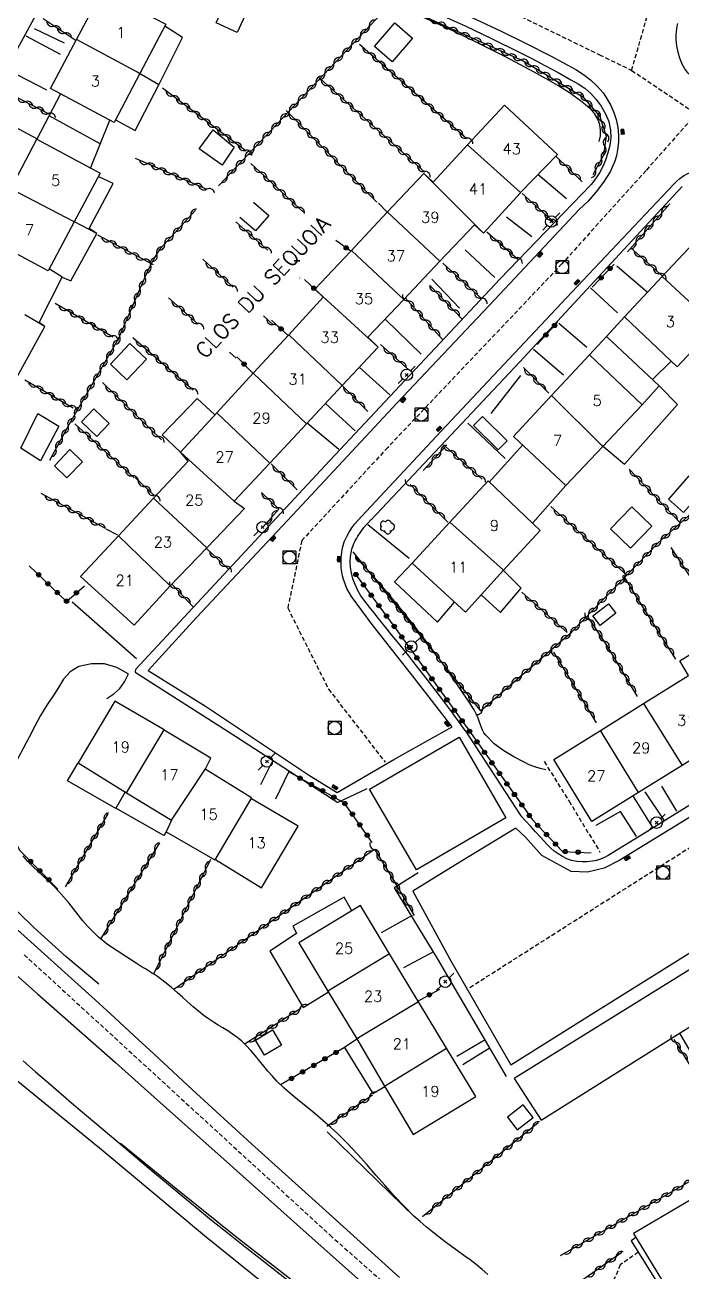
# Model space of a CAD drawing. Header units: millimetres. Extents: x 149000 to 150002, y 151999 to 153000.
# Drawn here: x 149168.5 to 149244.9, y 152278.5 to 152423.4 of the extents above; entities that cross this region are included whole.
import ezdxf
from ezdxf.enums import TextEntityAlignment as Align

# ---------------------------------------------------------------- set-up
doc = ezdxf.new("R2010")
doc.units = ezdxf.units.MM
doc.linetypes.add('DASHED', pattern=[0.75, 0.5, -0.25])
doc.layers.get('0').update_dxf_attribs({"linetype": 'CONTINUOUS'})
for name, color, linetype in [('W0001', 6, 'DASHED'), ('W0008', 7, 'CONTINUOUS'), ('W0014', 7, 'CONTINUOUS'), ('W0017', 7, 'CONTINUOUS'), ('w0101', 7, 'CONTINUOUS'), ('W0104', 1, 'CONTINUOUS'), ('W0112', 1, 'DASHED'), ('w0211', 2, 'CONTINUOUS'), ('w0300', 7, 'CONTINUOUS'), ('W0310', 3, 'CONTINUOUS'), ('w0323', 7, 'CONTINUOUS'), ('W0330', 7, 'CONTINUOUS'), ('W0401', 7, 'CONTINUOUS'), ('W0420', 7, 'CONTINUOUS'), ('W0473', 7, 'CONTINUOUS'), ('W0989', 7, 'CONTINUOUS'), ('W0991', 7, 'CONTINUOUS'), ('W1102', 7, 'CONTINUOUS')]:
    doc.layers.add(name, color=color, linetype=linetype)
doc.styles.get("Standard").update_dxf_attribs({"font": 'romans.shx', "width": 0.85})

# ---------------------------------------------------------------- blocks, each defined once
blk = doc.blocks.new('T401')
for p, q in [((-0.3, 0.3), (0, 0.3)), ((-0.3, -0.25), (-0.3, 0.3)), ((-0.3, 0.15), (0, 0.15)), ((-0.3, 0), (0, 0)), ((0, 0.3), (0, -0.25)), ((-0.3, -0.15), (0, -0.15)), ((-0.3, -0.25), (-0.3, -0.3)), ((-0.3, -0.3), (0, -0.3)), ((0, -0.3), (0, -0.25))]:
    blk.add_line(p, q)
blk = doc.blocks.new('T420')
for p, q in [((0.75, 0.75), (-0.75, 0.75)), ((-0.75, 0.75), (-0.75, -0.75)), ((0.75, 0.75), (0.75, -0.75)), ((0.75, -0.75), (-0.75, -0.75))]:
    blk.add_line(p, q)
blk.add_ellipse((0, 0), major_axis=(-0.53, 0.53), ratio=1, start_param=3.926991, end_param=10.210176)
blk = doc.blocks.new('T473')
for p, q in [((-0.166667, 0.166667), (0.166667, -0.166667)), ((-0.166667, -0.166667), (0.166667, 0.166667)), ((0.500001, 0.500001), (1.000002, 1.000002)), ((-1.000002, -1.000002), (-0.500001, -0.500001))]:
    blk.add_line(p, q)
blk.add_ellipse((0, 0), major_axis=(0.471405, 0.471405), ratio=1, start_param=5.4977871438, end_param=11.780972451)
blk = doc.blocks.new('T300')
for p, q in [((-0.8, 0.51), (-0.86, 0.34)), ((-0.86, 0.34), (-0.86, 0.17)), ((-0.86, 0.17), (-0.74, 0.06)), ((-0.69, 0.63), (-0.8, 0.51)), ((-0.8, -0.06), (-0.74, 0.06)), ((-0.74, 0.06), (-0.69, 0.11)), ((-0.57, 0.69), (-0.69, 0.63)), ((-0.46, 0.69), (-0.57, 0.69)), ((-0.29, 0.63), (-0.46, 0.69)), ((-0.29, 0.63), (-0.17, 0.74)), ((-0.23, 0.57), (-0.29, 0.63)), ((-0.17, 0.74), (-0.06, 0.8)), ((-0.06, 0.8), (0.06, 0.8)), ((0.06, 0.8), (0.23, 0.74)), ((0.23, 0.74), (0.34, 0.63)), ((0.34, 0.63), (0.4, 0.51)), ((0.46, 0.46), (0.34, 0.46)), ((0.4, 0.51), (0.4, 0.46)), ((0.57, 0.4), (0.46, 0.46)), ((0.57, 0.4), (0.69, 0.29)), ((0.69, 0.29), (0.74, 0.17)), ((0.74, 0.06), (0.69, -0.17)), ((0.74, 0.17), (0.74, 0.06)), ((-0.8, -0.17), (-0.8, -0.06)), ((-0.8, -0.23), (-0.8, -0.17)), ((-0.74, -0.34), (-0.8, -0.23)), ((-0.69, -0.4), (-0.74, -0.34)), ((-0.51, -0.46), (-0.69, -0.4)), ((-0.4, -0.46), (-0.51, -0.46)), ((-0.4, -0.46), (-0.34, -0.46)), ((-0.34, -0.46), (-0.34, -0.4)), ((-0.34, -0.51), (-0.34, -0.46)), ((-0.29, -0.63), (-0.34, -0.51)), ((-0.17, -0.74), (-0.29, -0.63)), ((-0.06, -0.8), (-0.17, -0.74)), ((0.06, -0.8), (-0.06, -0.8)), ((0.17, -0.74), (0.06, -0.8)), ((0.23, -0.69), (0.17, -0.74)), ((0.29, -0.46), (0.23, -0.46)), ((0.29, -0.63), (0.23, -0.69)), ((0.46, -0.4), (0.29, -0.46)), ((0.34, -0.51), (0.29, -0.63)), ((0.34, -0.51), (0.34, -0.46)), ((0.57, -0.34), (0.46, -0.4)), ((0.63, -0.29), (0.57, -0.34)), ((0.69, -0.17), (0.63, -0.29))]:
    blk.add_line(p, q)
blk = doc.blocks.new('t323o')
at = {"color": 0, "linetype": 'Continuous'}
for radius in [0.25, 0.15]:
    blk.add_circle((0, 0), radius, dxfattribs=at)
blk = doc.blocks.new('t310o')
at = {"color": 0, "linetype": 'Continuous'}
for centre, start, end in [((-0.5, 0.38), 216.8699, 323.1304), ((0.5, -0.37), 36.8699, 143.1303)]:
    blk.add_arc(centre, 0.625, start, end, dxfattribs=at)

msp = doc.modelspace()

# ---------------------------------------------------------------- linework, layer by layer
at = {"layer": 'W0001'}
for points in [[(149239, 152418.09), (149247.23, 152446.78), (149253.74, 152475.29), (149258.76, 152492.72), (149263.99, 152497.63), (149270.72, 152500.12), (149282.13, 152504.66)], [(149180.24, 152440.32), (149193.19, 152436.41), (149214.72, 152429.91), (149235.25, 152419.91), (149239, 152418.09)], [(149239, 152418.09), (149246.51, 152413.05)], [(149246.51, 152413.05), (149240.67, 152406.46), (149230.9, 152395.61), (149210.65, 152374.28), (149200.68, 152363.46), (149199.04, 152355.64), (149203.77, 152346.21), (149210.37, 152337.7)], [(149220.21, 152311.55), (149246.87, 152328.52), (149277.42, 152347.75), (149300.97, 152361.18)], [(149168.42, 152315.34), (149203.96, 152282.76), (149234.12, 152256.05), (149256.17, 152240.29), (149276.76, 152226.29), (149295.52, 152214.77), (149316.32, 152202.59), (149329.67, 152196.13)]]:
    msp.add_lwpolyline(points, dxfattribs=at)
at = {"layer": 'W0008'}
for points in [[(149096.9, 152369.69), (149102.95, 152365.62), (149108.91, 152361.43), (149114.79, 152357.13), (149120.59, 152352.71), (149125.04, 152349.13), (149129.39, 152345.44), (149133.71, 152341.71), (149138.04, 152338), (149144.9, 152332.21), (149151.77, 152326.43), (149158.62, 152320.63), (149165.44, 152314.78), (149169.98, 152310.82), (149174.5, 152306.82), (149179.01, 152302.81), (149183.52, 152298.8), (149192, 152291.26), (149200.46, 152283.7), (149208.92, 152276.13), (149217.37, 152268.55)], [(149212.04, 152277.86), (149203.42, 152285.62), (149194.82, 152293.39), (149192.53, 152295.46), (149190.26, 152297.55), (149187.99, 152299.64), (149185.73, 152301.74), (149183.48, 152303.84), (149181.21, 152305.94), (149178.94, 152308.02), (149176.65, 152310.1), (149166.44, 152319.33)]]:
    msp.add_lwpolyline(points, dxfattribs=at)
at = {"layer": 'W0014'}
for points in [[(149183.29, 152435.44), (149185.62, 152434.91), (149187.93, 152434.33), (149190.24, 152433.71), (149192.53, 152433.05), (149195.16, 152432.23), (149197.77, 152431.35), (149200.37, 152430.44), (149202.98, 152429.54), (149205.58, 152428.68), (149208.19, 152427.83), (149210.78, 152426.95), (149213.35, 152425.98), (149216.53, 152424.66), (149219.67, 152423.25), (149222.78, 152421.77), (149225.86, 152420.26), (149227.41, 152419.47), (149228.93, 152418.67), (149230.45, 152417.83), (149231.95, 152416.98)], [(149193.4, 152434), (149197.86, 152432.55), (149202.3, 152431.06), (149206.72, 152429.51), (149211.13, 152427.9), (149213.58, 152426.99), (149216.02, 152426.05), (149218.45, 152425.07), (149220.86, 152424.03), (149223.82, 152422.66), (149226.75, 152421.23), (149229.65, 152419.74), (149232.52, 152418.18)], [(149143.86, 152376.52), (149150.95, 152389.39), (149159.94, 152406.06), (149167.12, 152419.68), (149174.09, 152432.51)], [(149252.27, 152413.17), (149250.69, 152413.93), (149249.17, 152414.81), (149247.73, 152415.82), (149246.37, 152416.94), (149245.94, 152417.35), (149245.53, 152417.8), (149245.17, 152418.28), (149244.87, 152418.8), (149244.59, 152419.5), (149244.39, 152420.21), (149244.26, 152420.95), (149244.19, 152421.68), (149244.18, 152422), (149244.19, 152422.31), (149244.21, 152422.62), (149244.25, 152422.93), (149244.29, 152423.24), (149244.35, 152423.55)], [(149232.52, 152418.18), (149233.41, 152417.63), (149234.23, 152416.98), (149234.99, 152416.26), (149235.67, 152415.47), (149236.17, 152414.76), (149236.59, 152414.01), (149236.94, 152413.21), (149237.2, 152412.39), (149237.38, 152411.51), (149237.46, 152410.62), (149237.46, 152409.73), (149237.37, 152408.84), (149237.24, 152408.18), (149237.04, 152407.53), (149236.79, 152406.91), (149236.49, 152406.31), (149235.74, 152405.1), (149234.89, 152403.96), (149233.94, 152402.89), (149232.91, 152401.92)], [(149231.95, 152416.98), (149232.77, 152416.54), (149233.54, 152416.02), (149234.24, 152415.41), (149234.87, 152414.72), (149235.45, 152413.92), (149235.95, 152413.06), (149236.34, 152412.14), (149236.56, 152411.16), (149236.59, 152410.25), (149236.47, 152409.36), (149236.24, 152408.5), (149235.96, 152407.67), (149235.64, 152406.91), (149235.26, 152406.18), (149234.81, 152405.48), (149234.3, 152404.83)], [(149243.89, 152404.86), (149244.23, 152405.21), (149244.6, 152405.53), (149245.01, 152405.82), (149245.43, 152406.06), (149246.06, 152406.35), (149246.7, 152406.57), (149247.37, 152406.74), (149248.04, 152406.84), (149248.49, 152406.88), (149248.94, 152406.87), (149249.39, 152406.83), (149249.83, 152406.74), (149250.19, 152406.63), (149250.54, 152406.47), (149250.88, 152406.3), (149251.21, 152406.11), (149251.6, 152405.89), (149251.97, 152405.64), (149252.32, 152405.38), (149252.67, 152405.1)], [(149234.3, 152404.83), (149223.7, 152393.83), (149203.37, 152372.2), (149181.35, 152348.49)], [(149207.62, 152366.25), (149216.86, 152376.17), (149232.06, 152392.34), (149243.89, 152404.86)], [(149208.73, 152365.89), (149225.99, 152384.24), (149244.88, 152404.59)], [(149232.91, 152401.92), (149223.1, 152391.48), (149211.77, 152379.47), (149200.19, 152367.04), (149188.42, 152354.51), (149182.82, 152348.35)], [(149206.46, 152356.96), (149206.17, 152357.43), (149205.92, 152357.91), (149205.7, 152358.42), (149205.52, 152358.93), (149205.4, 152359.37), (149205.32, 152359.82), (149205.26, 152360.28), (149205.24, 152360.73), (149205.24, 152361), (149205.24, 152361.28), (149205.25, 152361.55), (149205.28, 152361.82), (149205.31, 152362.09), (149205.35, 152362.37), (149205.41, 152362.63), (149205.47, 152362.9), (149205.61, 152363.31), (149205.77, 152363.7), (149205.97, 152364.08), (149206.18, 152364.45), (149206.5, 152364.93), (149206.85, 152365.39), (149207.22, 152365.83), (149207.62, 152366.25)], [(149207.54, 152357.06), (149207.17, 152357.68), (149206.86, 152358.34), (149206.61, 152359.02), (149206.44, 152359.72), (149206.34, 152360.34), (149206.31, 152360.97), (149206.34, 152361.6), (149206.43, 152362.22), (149206.48, 152362.45), (149206.56, 152362.68), (149206.64, 152362.9), (149206.73, 152363.12), (149206.84, 152363.34), (149206.95, 152363.55), (149207.06, 152363.75), (149207.18, 152363.96), (149207.52, 152364.48), (149207.9, 152364.99), (149208.3, 152365.46), (149208.74, 152365.91)], [(149286.51, 152357.93), (149283.11, 152355.8), (149279.7, 152353.67), (149276.3, 152351.55), (149272.89, 152349.43), (149268.03, 152346.43), (149263.18, 152343.43), (149258.32, 152340.45), (149253.46, 152337.46), (149249.16, 152334.81), (149244.86, 152332.16), (149240.56, 152329.51), (149236.26, 152326.86)], [(149289.38, 152358.36), (149278.13, 152351.42), (149266.79, 152344.39), (149254.52, 152336.79), (149245.12, 152330.95), (149237.61, 152326.33)], [(149218.13, 152341.83), (149213.72, 152347.5), (149208.84, 152353.72), (149206.46, 152356.96)], [(149219.67, 152341.39), (149218.17, 152343.43), (149216.66, 152345.45), (149215.13, 152347.46), (149213.58, 152349.45), (149213.09, 152350.07), (149212.59, 152350.69), (149212.09, 152351.31), (149211.59, 152351.92), (149211.08, 152352.53), (149210.58, 152353.15), (149210.08, 152353.77), (149209.58, 152354.39), (149209.07, 152355.05), (149208.55, 152355.72), (149208.05, 152356.39), (149207.54, 152357.06)], [(149181.35, 152348.49), (149181.32, 152348.17), (149193.08, 152340.65), (149204.85, 152333.05)], [(149182.82, 152348.35), (149189.47, 152344.21), (149201.55, 152336.18), (149204.77, 152334.18)], [(149204.77, 152334.18), (149211.38, 152338.03), (149218.13, 152341.84)], [(149219.67, 152341.39), (149226.13, 152331.5)], [(149208.22, 152334.6), (149204.85, 152333.05)], [(149236.26, 152326.86), (149235.83, 152326.63), (149235.39, 152326.44), (149234.92, 152326.29), (149234.45, 152326.2), (149233.84, 152326.13), (149233.23, 152326.12), (149232.61, 152326.17), (149232.01, 152326.3), (149231.47, 152326.49), (149230.96, 152326.75), (149230.47, 152327.06), (149230.01, 152327.39), (149229.58, 152327.75), (149229.18, 152328.16), (149228.8, 152328.58), (149228.42, 152328.99), (149227.84, 152329.61), (149227.27, 152330.24), (149226.69, 152330.87), (149226.13, 152331.5)], [(149225.56, 152330.03), (149219.03, 152326.08), (149213.56, 152322.73)], [(149228.57, 152326.86), (149226.67, 152329), (149225.56, 152330.03)], [(149237.61, 152326.32), (149235.81, 152325.39), (149233.87, 152324.95), (149231.97, 152325), (149228.57, 152326.86)], [(149214.21, 152324.86), (149211.42, 152323.12), (149216.39, 152314.91), (149224.43, 152301.2)], [(149213.56, 152322.73), (149217.98, 152314.62), (149224.95, 152302.57), (149234.54, 152308.56), (149247.44, 152316.6)]]:
    msp.add_lwpolyline(points, dxfattribs=at)
at = {"layer": 'W0017'}
for points in [[(149169.58, 152422.97), (149173.05, 152421.29)], [(149168.62, 152422.11), (149172.61, 152419.99)], [(149166.52, 152418.14), (149171, 152415.81)], [(149164.05, 152413.29), (149169.91, 152410.13)], [(149231.41, 152403.15), (149228.11, 152405.98)], [(149227.42, 152398.75), (149224.44, 152401.05)], [(149223.12, 152394.01), (149219.67, 152397.25)], [(149237.27, 152395.37), (149240.84, 152392.32)], [(149219.01, 152390.47), (149215.79, 152393.85)], [(149237.36, 152389.94), (149234.23, 152392.82)], [(149214.55, 152385.12), (149210.37, 152389.2)], [(149230.53, 152388.71), (149233.8, 152385.95)], [(149227.61, 152385.71), (149231.07, 152382.71)], [(149210.91, 152380.38), (149207.35, 152383.6)], [(149206.89, 152376.21), (149203.41, 152379.37)], [(149204.98, 152374.03), (149201.3, 152377.12)], [(149219.95, 152377.1), (149224.3, 152372.98)], [(149213.16, 152361.39), (149208.34, 152365.3)], [(149195.92, 152335.14), (149197.23, 152337.74)], [(149199.13, 152336.55), (149197.63, 152333.42)], [(149242.77, 152330.96), (149240.55, 152334.26)], [(149244.23, 152332.04), (149242.5, 152334.91)], [(149239.16, 152333.73), (149241.32, 152330.31)], [(149239.57, 152329.07), (149237.7, 152331.99), (149234.82, 152330.37)], [(149213.49, 152319.89), (149209.89, 152317.88)], [(149215.98, 152315.67), (149212.49, 152313.83)], [(149218.68, 152303.57), (149221.98, 152305.51)], [(149222.56, 152304.54), (149219.39, 152302.55)]]:
    msp.add_lwpolyline(points, dxfattribs=at)
at = {"layer": 'w0101'}
for points in [[(149174.51, 152421.67), (149177.49, 152427.3), (149184.88, 152423.44), (149181.86, 152417.71)], [(149178.87, 152412.02), (149171.49, 152415.97), (149174.51, 152421.67)], [(149181.86, 152417.71), (149178.87, 152412.02)], [(149219.93, 152409.44), (149224.21, 152414.04), (149230.39, 152408.3)], [(149166.85, 152404.34), (149169.9, 152410.11), (149177.23, 152406.13), (149174.23, 152400.5)], [(149215.93, 152405.12), (149219.93, 152409.44)], [(149230.39, 152408.3), (149226.08, 152403.9)], [(149210.61, 152401.6), (149214.87, 152406.12)], [(149214.87, 152406.12), (149215.93, 152405.12)], [(149171.2, 152394.8), (149163.87, 152398.71), (149166.85, 152404.34)], [(149226.08, 152403.9), (149226.08, 152403.88), (149221.79, 152399.19)], [(149206.36, 152397.09), (149210.61, 152401.6)], [(149174.23, 152400.5), (149171.2, 152394.8)], [(149220.72, 152400.14), (149216.73, 152395.93)], [(149221.79, 152399.19), (149220.72, 152400.14)], [(149246.89, 152398.77), (149242.55, 152394.14)], [(149202.19, 152392.66), (149206.36, 152397.09)], [(149216.73, 152395.93), (149212.51, 152391.47)], [(149242.55, 152394.14), (149238.16, 152389.46), (149244.28, 152383.65), (149248.75, 152388.4)], [(149203.17, 152391.74), (149202.19, 152392.66)], [(149199.15, 152387.38), (149203.17, 152391.74)], [(149212.51, 152391.47), (149208.36, 152387.08)], [(149195.04, 152382.91), (149199.15, 152387.38)], [(149208.36, 152387.08), (149209.55, 152385.95), (149205.37, 152381.47)], [(149229.7, 152380.31), (149234.1, 152385.04)], [(149240.21, 152379.23), (149234.1, 152385.04)], [(149190.79, 152378.29), (149195.04, 152382.91)], [(149205.37, 152381.47), (149201.22, 152377.04)], [(149235.66, 152374.41), (149231.36, 152369.87), (149225.28, 152375.56), (149229.7, 152380.31)], [(149240.19, 152379.21), (149235.66, 152374.41)], [(149186.59, 152373.73), (149190.79, 152378.29)], [(149201.22, 152377.04), (149196.95, 152372.46)], [(149187.48, 152372.69), (149186.59, 152373.73)], [(149183.46, 152368.39), (149187.48, 152372.69)], [(149196.95, 152372.46), (149192.82, 152368.04)], [(149222.31, 152370.4), (149217.89, 152365.59)], [(149224.11, 152360.01), (149228.36, 152364.65), (149222.31, 152370.4)], [(149179.38, 152364.02), (149183.46, 152368.39)], [(149192.82, 152368.04), (149194.01, 152367.18), (149189.69, 152362.67), (149189.64, 152362.62)], [(149217.89, 152365.59), (149213.51, 152360.82), (149219.68, 152355.16), (149224.11, 152360.01)], [(149185.37, 152358.19), (149181.21, 152353.65), (149174.96, 152359.29), (149179.38, 152364.02)], [(149189.64, 152362.62), (149185.37, 152358.21)], [(149185.37, 152358.21), (149185.37, 152358.19)], [(149245.62, 152347.8), (149244.6, 152349.48), (149249.61, 152352.58)], [(149240.37, 152344.52), (149245.62, 152347.8)], [(149184.67, 152341.48), (149178.95, 152344.81), (149174.69, 152337.64), (149180.3, 152334.15)], [(149235.38, 152341.4), (149240.37, 152344.52)], [(149189.49, 152336.96), (149190.11, 152338.18), (149184.67, 152341.43), (149184.67, 152341.48)], [(149239.8, 152334.21), (149234.37, 152330.84), (149229.97, 152338.02), (149235.38, 152341.4)], [(149249.15, 152342.48), (149250.09, 152340.59), (149244.85, 152337.34)], [(149194.83, 152333.58), (149189.46, 152336.91), (149189.49, 152336.96)], [(149244.85, 152337.34), (149239.8, 152334.21)], [(149180.3, 152334.15), (149185.54, 152330.99)], [(149200.26, 152330.28), (149194.83, 152333.44)], [(149185.54, 152330.99), (149184.91, 152329.64), (149190.58, 152326.36)], [(149190.58, 152326.36), (149190.63, 152326.42), (149195.98, 152323.11), (149200.26, 152330.28)], [(149210.87, 152315.46), (149207.5, 152321.05), (149200.31, 152316.74), (149203.7, 152311.13)], [(149214.22, 152309.88), (149210.87, 152315.46)], [(149203.7, 152311.13), (149207.07, 152305.56)], [(149217.49, 152304.49), (149214.22, 152309.86), (149214.22, 152309.88)], [(149207.07, 152305.56), (149210.3, 152300.08)], [(149220.89, 152298.89), (149217.49, 152304.49)], [(149210.3, 152300.08), (149213.63, 152294.44)], [(149213.63, 152294.44), (149220.89, 152298.89)]]:
    msp.add_lwpolyline(points, dxfattribs=at)
msp.add_lwpolyline([(149253.27, 152275.91), (149246.47, 152287.23), (149239.21, 152282.94), (149246.14, 152271.58)], close=True, dxfattribs=at)
at = {"layer": 'W0104'}
for points in [[(149191.65, 152425.63), (149194.08, 152424.49), (149193.15, 152422.49), (149190.71, 152423.62)], [(149213.53, 152421.83), (149211.17, 152419.09), (149209.12, 152420.86), (149211.48, 152423.6)], [(149191.41, 152407.08), (149188.74, 152408.99), (149190.36, 152411.19), (149192.83, 152409.16)], [(149182.61, 152384.54), (149180.34, 152382.15), (149178.43, 152383.96), (149180.7, 152386.35)], [(149172.46, 152376.77), (149170.31, 152372.74), (149168.04, 152374.19), (149170, 152378.21)], [(149176.5, 152378.76), (149178.3, 152377.05), (149176.87, 152375.55), (149175.07, 152377.26)], [(149224.52, 152375.06), (149221.67, 152377.87), (149220.64, 152376.83), (149223.49, 152374.02)], [(149175.2, 152372.62), (149173.39, 152370.74), (149171.93, 152372.16), (149173.74, 152374.03)], [(149245.04, 152366.72), (149247.39, 152369.38), (149245.62, 152370.94), (149243.28, 152368.28)], [(149238.85, 152362.59), (149236.54, 152364.82), (149239.02, 152367.38), (149241.33, 152365.15)], [(149234.47, 152354.7), (149236.32, 152356.12), (149237.18, 152355.01), (149235.33, 152353.59)], [(149208.55, 152334.57), (149218.95, 152340.61), (149224.39, 152331.24), (149213.99, 152325.2)], [(149196.33, 152303.66), (149195.28, 152305.42), (149197.27, 152306.6), (149198.32, 152304.84)], [(149226.39, 152297.91), (149224.56, 152296.47), (149225.71, 152295.01), (149227.54, 152296.45)]]:
    msp.add_lwpolyline(points, close=True, dxfattribs=at)
for points in [[(149179.03, 152412.34), (149181.31, 152411.12), (149184.13, 152416.58), (149186.83, 152421.92), (149184.76, 152423.21)], [(149184.05, 152416.42), (149181.54, 152417.88)], [(149172.65, 152415.35), (149169.9, 152410.11)], [(149177.24, 152409.54), (149171.32, 152412.82)], [(149176.11, 152406.74), (149178.35, 152412.3)], [(149162.29, 152381.33), (149165.49, 152379.47), (149167.25, 152382.73), (149167.62, 152382.48), (149170.82, 152388.35), (149170.16, 152388.79), (149170.16, 152388.81), (149172.82, 152394.05), (149173.85, 152393.64), (149176.87, 152399.15), (149175.95, 152399.72), (149178.74, 152404.93), (149177.03, 152405.75)], [(149195.06, 152402.78), (149196.85, 152401.24), (149195.3, 152399.44), (149193.48, 152401)], [(149176.87, 152399.15), (149174.18, 152400.53)], [(149172.82, 152394.05), (149171.32, 152395.04)], [(149170.82, 152388.35), (149168.48, 152389.67)], [(149238.16, 152389.46), (149236.09, 152387.18)], [(149234.1, 152385.04), (149236.09, 152387.18), (149242.2, 152381.43)], [(149243.59, 152384.31), (149241.42, 152382.16)], [(149235.52, 152374.55), (149238.18, 152372.33), (149244.34, 152379.26), (149242.2, 152381.43)], [(149242.2, 152381.43), (149240.19, 152379.21)], [(149186.59, 152373.73), (149184.43, 152375.76), (149188.51, 152379.98), (149190.58, 152378.07)], [(149226.34, 152374.57), (149222.46, 152370.26)], [(149231.36, 152369.87), (149227.49, 152365.48)], [(149213.51, 152360.82), (149211.43, 152358.67), (149216.43, 152353.99), (149218.41, 152356.32)], [(149221.52, 152357.17), (149223.77, 152355.09), (149226.16, 152357.95), (149224.03, 152360.08)], [(149184.91, 152329.64), (149184.64, 152329.19), (149179.08, 152332.36), (149179.08, 152332.34), (149173.44, 152335.53), (149174.69, 152337.64)], [(149179.08, 152332.34), (149180.15, 152334.24)], [(149194.83, 152333.44), (149194.83, 152333.58)], [(149206.49, 152320.45), (149205.59, 152322.02), (149199.63, 152318.67), (149200.05, 152317.84), (149200.05, 152317.82), (149196.95, 152315.77), (149200.83, 152309.22), (149203.76, 152311.04)], [(149225.35, 152300.98), (149228.5, 152296.14), (149251.4, 152310.52), (149248.38, 152315.26)], [(149248.38, 152315.26), (149225.35, 152300.98)], [(149250.41, 152309.9), (149250.99, 152308.94), (149248.37, 152307.3), (149248.97, 152306.07), (149245.84, 152304.09), (149244.59, 152306.24)], [(149207.3, 152305.7), (149205.62, 152304.57), (149208.92, 152299.23), (149210.33, 152300.03)], [(149239.47, 152282.51), (149238.94, 152282.11), (149243.9, 152274.16), (149244.34, 152274.52)]]:
    msp.add_lwpolyline(points, dxfattribs=at)
at = {"layer": 'W0112'}
for points in [[(149228.84, 152337.78), (149231.72, 152333.19), (149235.32, 152327.26)], [(149239.77, 152280.78), (149237.68, 152279.32), (149236.89, 152277.46), (149236.88, 152276.21)]]:
    msp.add_lwpolyline(points, dxfattribs=at)
at = {"layer": 'w0211'}
for points in [[(149229.02, 152336.81), (149228.37, 152336.97), (149227.74, 152337.17), (149227.11, 152337.42), (149226.51, 152337.71), (149225.31, 152338.34), (149224.13, 152339.03), (149223.02, 152339.85), (149222.05, 152340.84), (149221.84, 152341.12), (149221.68, 152341.42), (149221.54, 152341.74), (149221.43, 152342.06), (149221.32, 152342.38), (149221.22, 152342.7), (149221.1, 152343.02), (149220.95, 152343.32), (149220.83, 152343.56), (149220.7, 152343.79), (149220.56, 152344.02), (149220.41, 152344.24), (149218.78, 152346.69), (149217.08, 152349.09), (149215.34, 152351.47), (149213.55, 152353.81), (149212.35, 152355.33), (149211.11, 152356.84), (149209.85, 152358.32), (149208.57, 152359.78), (149208.16, 152360.22), (149207.75, 152360.66), (149207.33, 152361.09), (149206.91, 152361.52)], [(149222.3, 152278.18), (149221.63, 152278.78), (149220.94, 152279.35), (149220.23, 152279.89), (149219.51, 152280.42), (149218.78, 152280.93), (149218.06, 152281.45), (149217.34, 152281.98), (149216.64, 152282.53), (149215.89, 152283.13), (149215.14, 152283.72), (149214.41, 152284.34), (149213.7, 152284.98), (149212.55, 152286.12), (149211.43, 152287.31), (149210.35, 152288.52), (149209.28, 152289.75), (149208.21, 152290.97), (149207.13, 152292.19), (149206.02, 152293.38), (149204.87, 152294.53), (149204.02, 152295.33), (149203.13, 152296.1), (149202.23, 152296.85), (149201.33, 152297.58), (149200.42, 152298.32), (149199.52, 152299.07), (149198.64, 152299.85), (149197.79, 152300.65), (149197.25, 152301.22), (149196.74, 152301.81), (149196.25, 152302.41), (149195.76, 152303.02), (149195.27, 152303.63), (149194.76, 152304.22), (149194.22, 152304.8), (149193.65, 152305.33), (149193.14, 152305.75), (149192.61, 152306.13), (149192.07, 152306.49), (149191.51, 152306.84), (149190.95, 152307.18), (149190.4, 152307.52), (149189.85, 152307.88), (149189.32, 152308.26), (149188.67, 152308.77), (149188.04, 152309.31), (149187.41, 152309.86), (149186.8, 152310.41), (149186.18, 152310.97), (149185.55, 152311.52), (149184.91, 152312.05), (149184.26, 152312.55), (149183.91, 152312.8), (149183.57, 152313.03), (149183.21, 152313.26), (149182.86, 152313.47), (149182.5, 152313.69), (149182.14, 152313.91), (149181.79, 152314.13), (149181.44, 152314.36), (149180.33, 152315.08), (149179.21, 152315.79), (149178.11, 152316.54), (149177.07, 152317.38), (149176.43, 152317.99), (149175.83, 152318.64), (149175.25, 152319.3), (149174.7, 152319.99), (149174.15, 152320.68), (149173.61, 152321.37), (149173.04, 152322.04), (149172.46, 152322.7), (149171.88, 152323.3), (149171.28, 152323.88), (149170.66, 152324.45), (149170.05, 152325.02), (149169.43, 152325.59), (149168.84, 152326.19), (149168.28, 152326.83)], [(149168.28, 152303.02), (149169.75, 152301.74), (149171.23, 152300.46), (149172.7, 152299.19), (149174.18, 152297.92), (149175.67, 152296.66), (149179.29, 152293.6), (149182.91, 152290.55), (149186.54, 152287.52), (149190.2, 152284.52), (149191.96, 152283.1), (149193.72, 152281.71), (149195.5, 152280.32), (149197.28, 152278.93), (149199.06, 152277.55)]]:
    msp.add_lwpolyline(points, dxfattribs=at)
at = {"layer": 'w0300'}
for points in [[(149235.22, 152409.81), (149235.36, 152410.47), (149235.38, 152411.14), (149235.29, 152411.8), (149235.08, 152412.44), (149234.7, 152413.09), (149234.18, 152413.63), (149233.62, 152414.1), (149233.06, 152414.55), (149231.78, 152415.49), (149230.44, 152416.33), (149229.07, 152417.11), (149227.69, 152417.87), (149224.33, 152419.67), (149220.93, 152421.38), (149217.49, 152423.02), (149214.02, 152424.6)], [(149226.1, 152382.64), (149222.63, 152378.21)], [(149173.99, 152356.33), (149181.47, 152349.76)], [(149180.5, 152347.98), (149179.19, 152348.72), (149177.74, 152349.13), (149176.23, 152349.16), (149174.76, 152348.82), (149173.77, 152348.23), (149173, 152347.36), (149172.41, 152346.41), (149171.85, 152345.53), (149171.06, 152344.35), (149170.33, 152343.14), (149169.65, 152341.9), (149169, 152340.64), (149168.35, 152339.39), (149167.68, 152338.14), (149166.98, 152336.91), (149166.21, 152335.72), (149165.55, 152334.77), (149164.85, 152333.85), (149164.11, 152332.96), (149163.35, 152332.1)], [(149178.03, 152345.12), (149178.83, 152345.64), (149179.52, 152346.29), (149180.08, 152347.05), (149180.5, 152347.9), (149180.5, 152347.92), (149180.51, 152347.95), (149180.5, 152347.98), (149180.5, 152348)], [(149177.08, 152311.92), (149173.25, 152315.14), (149169.55, 152318.5), (149165.98, 152322), (149162.55, 152325.64), (149160.91, 152327.52), (149159.34, 152329.46), (149157.85, 152331.47), (149156.43, 152333.52)], [(149219.01, 152263.2), (149215.87, 152265.38), (149212.75, 152267.6), (149209.66, 152269.85), (149206.59, 152272.13), (149199.76, 152277.34), (149192.98, 152282.62), (149186.26, 152287.98), (149179.6, 152293.4)], [(149203.62, 152294.75), (149213.81, 152284.85)]]:
    msp.add_lwpolyline(points, dxfattribs=at)
at = {"layer": 'W0310'}
for points in [[(149175.44, 152432.3), (149176.35, 152433.29), (149177.9, 152434.21), (149179.12, 152434.51), (149180.91, 152434.42), (149184.93, 152433.67), (149194.09, 152431.36), (149213.02, 152425.19), (149226.38, 152419.2), (149233.34, 152415.03), (149235.3, 152412.75), (149236.04, 152410.46), (149235.71, 152408.23), (149234.48, 152405.94)], [(149190.99, 152404.69), (149210.67, 152425.48)], [(149174.35, 152421.59), (149170.62, 152424.08)], [(149219.86, 152410.14), (149207.39, 152421.1)], [(149214.98, 152406.25), (149202.56, 152417.34)], [(149171.4, 152412.97), (149165.86, 152415.83)], [(149194.21, 152408.71), (149184.49, 152416.03)], [(149209.39, 152402.79), (149198.86, 152413.43)], [(149189.69, 152404.24), (149181.35, 152407.85)], [(149230.2, 152408.11), (149233.26, 152405.13)], [(149200.87, 152401.6), (149194.77, 152407.27)], [(149226.28, 152403.77), (149229.93, 152400.48)], [(149210.61, 152401.6), (149209.59, 152402.68)], [(149238.52, 152397.02), (149243.45, 152402.6)], [(149171.4, 152372.8), (149173.67, 152377.01), (149179.42, 152386.98), (149182.75, 152394.72), (149183.46, 152396.07), (149184.21, 152397.34), (149188.34, 152401.85)], [(149196.74, 152397.21), (149193.02, 152400.48)], [(149225.78, 152396.13), (149222.17, 152399.3)], [(149183.43, 152395.48), (149176.97, 152398.94)], [(149242.6, 152394.2), (149238.91, 152397.47)], [(149192.68, 152392.9), (149189.18, 152396.16)], [(149221.58, 152391.54), (149217.06, 152395.71)], [(149200.46, 152393.94), (149200.4, 152393.99)], [(149215.6, 152393.05), (149219.35, 152389.16)], [(149178.74, 152387.09), (149172.02, 152390.99)], [(149188.63, 152388.6), (149185.19, 152391.67)], [(149217.04, 152386.83), (149212.7, 152391.67)], [(149197.36, 152388.54), (149196.24, 152389.57)], [(149188.04, 152380.95), (149181.06, 152387.03)], [(149213.09, 152383.29), (149209.82, 152386.25)], [(149193.06, 152384.66), (149192.28, 152385.36)], [(149229.36, 152380.57), (149226.42, 152383.57)], [(149174.12, 152378.85), (149168.51, 152382.1)], [(149184.37, 152375.17), (149177.52, 152381.83)], [(149208.34, 152378.45), (149205.37, 152381.47)], [(149181.18, 152370.77), (149174.29, 152377.04)], [(149221.63, 152370.61), (149217.37, 152374.38), (149214.77, 152371.62)], [(149200.12, 152369.34), (149197.11, 152372.38)], [(149238.71, 152371.76), (149244.66, 152365.49)], [(149183.51, 152368.69), (149181.32, 152370.79)], [(149177.87, 152364.85), (149170.38, 152368.92)], [(149196.2, 152365.05), (149198.02, 152367.11), (149195.99, 152369.06)], [(149217.66, 152365.61), (149213.28, 152369.96)], [(149206.6, 152362.14), (149215.02, 152351.71), (149221.42, 152343.69), (149232.04, 152352.85), (149242.11, 152363.22), (149247.26, 152367.82)], [(149238.45, 152359.45), (149229.62, 152367.42)], [(149179.28, 152364.1), (149177.95, 152364.79)], [(149192.13, 152360.17), (149189.61, 152362.55)], [(149246.82, 152357.73), (149243.58, 152362.66)], [(149244.13, 152349.7), (149239.32, 152357.31), (149238.19, 152359.16)], [(149188.04, 152355.76), (149185.56, 152358.4)], [(149231.49, 152352.79), (149226.25, 152357.48)], [(149239.69, 152345.35), (149236.13, 152351.32), (149234.01, 152354.46)], [(149234.9, 152342.3), (149232.13, 152346.92), (149229.94, 152350.48)], [(149178.15, 152331.73), (149173.17, 152323.22)], [(149184.12, 152328.33), (149177.33, 152317.24)], [(149185.81, 152311.33), (149209.11, 152327.61), (149211.32, 152324.02), (149213.73, 152319.91)], [(149190.06, 152326.39), (149183.48, 152313.18)], [(149200.58, 152309.09), (149194.08, 152304.99)], [(149243.91, 152305.5), (149251.51, 152293.33), (149251.54, 152293.33), (149252.57, 152291.33), (149255.05, 152287.89), (149258.53, 152282.41)], [(149208.9, 152299.04), (149203.57, 152295.4)], [(149228.15, 152295.81), (149214.68, 152284.91)], [(149255.09, 152283.71), (149252.42, 152288.44), (149250.13, 152291.51), (149230.71, 152280.37)], [(149237.87, 152280.74), (149227.35, 152273.38)]]:
    msp.add_lwpolyline(points, dxfattribs=at)
at = {"layer": 'w0323'}
for points in [[(149206.36, 152397.09), (149204.62, 152398.34)], [(149236.97, 152395.58), (149234.41, 152392.92)], [(149202.19, 152392.66), (149200.98, 152393.79)], [(149199.08, 152387.3), (149197.15, 152389.06)], [(149230.4, 152388.85), (149228.01, 152386.24)], [(149195.02, 152382.89), (149193.13, 152384.81)], [(149169.01, 152360.53), (149173.33, 152356.4), (149175.42, 152358.21)], [(149206.77, 152359.77), (149211.61, 152353.22), (149220.14, 152341.33), (149227.46, 152331.02), (149230.98, 152327.35), (149234.28, 152327.18)], [(149208.86, 152328.39), (149205.64, 152332.97), (149199.15, 152336.58)], [(149172.33, 152322.98), (149167.95, 152327.42), (149166.68, 152329.77), (149165.63, 152332.23), (149164.72, 152334.55)], [(149214.17, 152309.96), (149216.71, 152311.36)], [(149205.62, 152304.57), (149198.18, 152300.22)]]:
    msp.add_lwpolyline(points, dxfattribs=at)
at = {"layer": 'W0330'}
msp.add_lwpolyline([(149166.62, 152301.51), (149177.58, 152292.56), (149189.35, 152282.74), (149200.12, 152274.04), (149213.41, 152264.13), (149226.14, 152254.71), (149237.49, 152247.02), (149247.83, 152240.41), (149259.2, 152233.71), (149271.61, 152225.77), (149289.3, 152214.3), (149298.96, 152208.87), (149315.11, 152199.71)], dxfattribs=at)
at = {"layer": 'W1102'}
for points in [[(149181.86, 152417.71), (149174.51, 152421.67)], [(149226.08, 152403.9), (149219.93, 152409.44)], [(149214.87, 152406.12), (149221.79, 152399.19)], [(149174.23, 152400.5), (149166.85, 152404.34)], [(149216.73, 152395.93), (149210.63, 152401.61)], [(149212.51, 152391.47), (149206.44, 152397.17)], [(149248.75, 152388.4), (149242.55, 152394.14)], [(149202.19, 152392.66), (149209.55, 152385.95)], [(149199.15, 152387.38), (149205.37, 152381.48)], [(149195.04, 152382.91), (149201.22, 152377.04)], [(149229.7, 152380.31), (149235.66, 152374.41)], [(149196.95, 152372.46), (149190.79, 152378.29)], [(149186.59, 152373.73), (149192.82, 152368.04)], [(149183.46, 152368.39), (149189.64, 152362.62)], [(149217.89, 152365.59), (149224.11, 152360.01)], [(149185.37, 152358.21), (149179.38, 152364.02)], [(149240.37, 152344.52), (149244.85, 152337.34)], [(149180.3, 152334.15), (149184.67, 152341.48)], [(149239.8, 152334.21), (149235.38, 152341.4)], [(149185.54, 152330.99), (149189.49, 152336.96)], [(149194.83, 152333.58), (149190.58, 152326.36)], [(149210.87, 152315.46), (149203.7, 152311.13)], [(149214.22, 152309.88), (149207.07, 152305.56)], [(149210.3, 152300.08), (149217.49, 152304.49)]]:
    msp.add_lwpolyline(points, dxfattribs=at)

# ---------------------------------------------------------------- block references
at = {"layer": 'w0300'}
msp.add_blockref('T300', (149210.67, 152365.02), dxfattribs=at)
at = {"layer": 'W0310'}
for p, rotation in [((149171.87, 152423.24), 146.246156355912), ((149208.52, 152423.21), 46.58515210545), ((149216.54, 152423.61), 335.841286567897), ((149173.11, 152422.41), 146.246156355912), ((149207.49, 152422.12), 46.58515210545), ((149217.91, 152422.99), 335.841286567897), ((149219.28, 152422.38), 335.841286567897), ((149220.65, 152421.77), 335.841286567897), ((149206.46, 152421.03), 46.58515210545), ((149208.52, 152420.11), 138.6799096633614), ((149222.02, 152421.15), 335.841286567897), ((149223.39, 152420.54), 335.841286567897), ((149204.4, 152418.85), 46.58515210545), ((149205.43, 152419.94), 46.58515210545), ((149209.65, 152419.12), 138.6799096633614), ((149224.75, 152419.92), 335.841286567897), ((149226.12, 152419.31), 335.841286567897), ((149203.36, 152417.77), 46.58515210545), ((149210.77, 152418.13), 138.6799096633614), ((149211.9, 152417.14), 138.6799096633614), ((149227.43, 152418.57), 329.1101797207288), ((149228.71, 152417.8), 329.1101797207288), ((149202.33, 152416.68), 46.58515210545), ((149203.68, 152416.34), 138.2178856943038), ((149213.03, 152416.15), 138.6799096633614), ((149230, 152417.03), 329.1101797207288), ((149231.29, 152416.26), 329.1101797207288), ((149168.53, 152414.45), 152.6062135105112), ((149185.69, 152415.12), 143.0038526701766), ((149200.27, 152414.5), 46.58515210545), ((149201.3, 152415.59), 46.58515210545), ((149204.8, 152415.34), 138.2178856943038), ((149205.91, 152414.34), 138.2178856943038), ((149214.15, 152415.16), 138.6799096633614), ((149232.58, 152415.49), 329.1101797207288), ((149233.74, 152414.57), 310.7974062571778), ((149169.86, 152413.76), 152.6062135105112), ((149171.19, 152413.07), 152.6062135105112), ((149186.89, 152414.22), 143.0038526701766), ((149188.09, 152413.32), 143.0038526701766), ((149199.24, 152413.41), 46.58515210545), ((149207.03, 152413.34), 138.2178856943038), ((149215.28, 152414.17), 138.6799096633614), ((149216.41, 152413.18), 138.6799096633614), ((149234.72, 152413.43), 310.7974062571778), ((149189.29, 152412.42), 143.0038526701766), ((149190.49, 152411.51), 143.0038526701766), ((149198.21, 152412.32), 46.58515210545), ((149199.9, 152412.38), 134.6888923042627), ((149200.95, 152411.32), 134.6888923042627), ((149208.15, 152412.34), 138.2178856943038), ((149209.27, 152411.35), 138.2178856943038), ((149217.53, 152412.19), 138.6799096633614), ((149235.49, 152412.18), 287.6604238442179), ((149191.68, 152410.61), 143.0038526701766), ((149196.15, 152410.14), 46.58515210545), ((149197.18, 152411.23), 46.58515210545), ((149202, 152410.25), 134.6888923042627), ((149210.39, 152410.35), 138.2178856943038), ((149218.66, 152411.2), 138.6799096633614), ((149219.79, 152410.21), 138.6799096633614), ((149235.94, 152410.75), 287.6604238442179), ((149192.88, 152409.71), 143.0038526701766), ((149194.08, 152408.8), 143.0038526701766), ((149195.12, 152409.05), 46.58515210545), ((149203.06, 152409.19), 134.6888923042627), ((149211.51, 152409.35), 138.2178856943038), ((149235.86, 152409.28), 261.6792601226245), ((149182.72, 152407.25), 156.640825369726), ((149194.09, 152407.96), 46.58515210545), ((149204.11, 152408.12), 134.6888923042627), ((149205.17, 152407.05), 134.6888923042627), ((149212.62, 152408.35), 138.2178856943038), ((149213.74, 152407.35), 138.2178856943038), ((149231.28, 152407.06), 315.7874234634093), ((149235.5, 152407.84), 241.6813430327395), ((149184.1, 152406.66), 156.640825369726), ((149185.48, 152406.06), 156.640825369726), ((149192.02, 152405.78), 46.58515210545), ((149193.05, 152406.87), 46.58515210545), ((149195.87, 152406.25), 137.1287680181742), ((149206.22, 152405.99), 134.6888923042627), ((149214.86, 152406.35), 138.2178856943038), ((149232.35, 152406.02), 315.7874234634093), ((149234.79, 152406.52), 241.6813430327395), ((149186.85, 152405.47), 156.640825369726), ((149188.23, 152404.87), 156.640825369726), ((149196.97, 152405.22), 137.1287680181742), ((149198.07, 152404.2), 137.1287680181742), ((149207.28, 152404.92), 134.6888923042627), ((149189.61, 152404.28), 156.640825369726), ((149199.17, 152403.18), 137.1287680181742), ((149208.33, 152403.85), 134.6888923042627), ((149227.4, 152402.76), 318.0379411973274), ((149187.78, 152401.24), 47.5325961719707), ((149200.27, 152402.16), 137.1287680181742), ((149228.51, 152401.76), 318.0379411973274), ((149242.5, 152401.52), 48.5501577943246), ((149186.76, 152400.13), 47.5325961719707), ((149229.63, 152400.76), 318.0379411973274), ((149241.5, 152400.4), 48.5501577943246), ((149185.75, 152399.03), 47.5325961719707), ((149194.15, 152399.49), 138.6788811242436), ((149195.28, 152398.5), 138.6788811242436), ((149223.29, 152398.31), 138.6820375407658), ((149240.51, 152399.27), 48.5501577943246), ((149178.3, 152398.23), 151.8285535415359), ((149179.62, 152397.52), 151.8285535415359), ((149183.84, 152396.73), 59.26901668288961), ((149184.74, 152397.92), 47.5325961719707), ((149196.4, 152397.51), 138.6788811242436), ((149224.42, 152397.32), 138.6820375407658), ((149239.52, 152398.15), 48.5501577943246), ((149180.94, 152396.82), 151.8285535415359), ((149182.26, 152396.11), 151.8285535415359), ((149183.11, 152395.42), 62.47618352694465), ((149225.55, 152396.33), 138.6820375407658), ((149240.04, 152396.47), 138.4746814131147), ((149241.16, 152395.48), 138.4746814131147), ((149182.47, 152394.06), 66.69693510348384), ((149190.27, 152395.13), 137.0392576747195), ((149191.37, 152394.11), 137.0392576747195), ((149218.17, 152394.69), 137.3106582888263), ((149242.28, 152394.48), 138.4746814131147), ((149181.87, 152392.69), 66.69693510348384), ((149192.47, 152393.09), 137.0392576747195), ((149219.27, 152393.67), 137.3106582888263), ((149220.37, 152392.65), 137.3106582888263), ((149181.28, 152391.31), 66.69693510348384), ((149213.04, 152391.3), 131.8314306912876), ((149216.23, 152392.4), 313.9589179167089), ((149217.27, 152391.32), 313.9589179167089), ((149221.47, 152391.64), 137.3106582888263), ((149173.31, 152390.24), 149.8565585146593), ((149180.69, 152389.93), 66.69693510348384), ((149186.31, 152390.67), 138.324323998467), ((149187.43, 152389.68), 138.324323998467), ((149214.04, 152390.18), 131.8314306912876), ((149218.31, 152390.24), 313.9589179167089), ((149174.61, 152389.49), 149.8565585146593), ((149175.91, 152388.73), 149.8565585146593), ((149180.09, 152388.55), 66.69693510348384), ((149188.55, 152388.68), 138.324323998467), ((149197.34, 152388.55), 137.03925767454), ((149215.04, 152389.07), 131.8314306912876), ((149177.2, 152387.98), 149.8565585146593), ((149178.5, 152387.23), 149.8565585146593), ((149179.5, 152387.18), 66.69693510348384), ((149216.04, 152387.95), 131.8314306912876), ((149178.77, 152385.87), 60.02234082919995), ((149182.19, 152386.05), 138.9545701890971), ((149210.93, 152385.24), 137.9036859210351), ((149178.02, 152384.57), 60.02234082919995), ((149183.32, 152385.06), 138.9545701890971), ((149184.45, 152384.08), 138.9545701890971), ((149212.05, 152384.24), 137.9036859210351), ((149177.27, 152383.27), 60.02234082919995), ((149185.58, 152383.09), 138.9545701890971), ((149227.26, 152382.71), 134.4308234062927), ((149169.81, 152381.35), 149.9120999252193), ((149176.53, 152381.97), 60.02234082919995), ((149186.72, 152382.11), 138.9545701890971), ((149187.85, 152381.12), 138.9545701890971), ((149228.31, 152381.64), 134.4308234062927), ((149171.1, 152380.6), 149.9120999252193), ((149172.4, 152379.85), 149.9120999252193), ((149175.03, 152379.37), 60.02234082919995), ((149175.78, 152380.67), 60.02234082919995), ((149178.59, 152380.78), 135.8057350464116), ((149179.67, 152379.74), 135.8057350464116), ((149206.24, 152380.59), 134.4674367991815), ((149207.29, 152379.52), 134.4674367991815), ((149173.7, 152379.1), 149.9120999252193), ((149174.28, 152378.07), 60.02234082919995), ((149180.74, 152378.69), 135.8057350464116), ((149173.53, 152376.77), 61.69639050328026), ((149181.82, 152377.64), 135.8057350464116), ((149182.9, 152376.6), 135.8057350464116), ((149172.82, 152375.45), 61.69639050328026), ((149175.4, 152376.03), 137.74534269956), ((149183.97, 152375.55), 135.8057350464116), ((149172.11, 152374.12), 61.69639050328026), ((149176.51, 152375.02), 137.74534269956), ((149177.62, 152374.01), 137.74534269956), ((149216.83, 152373.8), 226.7745535686302), ((149217.9, 152373.91), 138.5630077092145), ((149178.73, 152373), 137.74534269956), ((149215.8, 152372.71), 226.7745535686302), ((149219.03, 152372.92), 138.5630077092145), ((149179.84, 152371.99), 137.74534269956), ((149180.95, 152370.98), 137.74534269956), ((149198.01, 152371.47), 134.6877387277231), ((149220.15, 152371.92), 138.5630077092145), ((149221.27, 152370.93), 138.5630077092145), ((149239.49, 152370.93), 313.5410583822344), ((149182.4, 152369.76), 136.1609714857482), ((149199.06, 152370.41), 134.6877387277231), ((149213.4, 152369.84), 135.1839766411163), ((149240.53, 152369.84), 313.5410583822344), ((149171.69, 152368.21), 151.475341295043), ((149183.48, 152368.72), 136.1609714857482), ((149196.76, 152368.32), 136.1802988213891), ((149214.46, 152368.78), 135.1839766411163), ((149241.56, 152368.76), 313.5410583822344), ((149173.01, 152367.49), 151.475341295043), ((149174.33, 152366.77), 151.475341295043), ((149197.84, 152367.28), 136.1802988213891), ((149215.53, 152367.73), 135.1839766411163), ((149216.59, 152366.67), 135.1839766411163), ((149230.74, 152366.41), 137.9207562374527), ((149242.59, 152367.67), 313.5410583822344), ((149243.63, 152366.58), 313.5410583822344), ((149245.73, 152366.45), 41.79254664200156), ((149175.65, 152366.06), 151.475341295043), ((149176.97, 152365.34), 151.475341295043), ((149197.19, 152366.17), 48.43216085526591), ((149231.85, 152365.41), 137.9207562374527), ((149244.61, 152365.45), 41.79254664200156), ((149232.96, 152364.4), 137.9207562374527), ((149243.49, 152364.45), 41.79254664200156), ((149234.08, 152363.4), 137.9207562374527), ((149235.19, 152362.39), 137.9207562374527), ((149241.31, 152362.39), 45.84355444540628), ((149242.38, 152363.45), 41.79254664200156), ((149190.7, 152361.52), 136.6365655799956), ((149207.54, 152360.98), 308.9326559438773), ((149236.3, 152361.39), 137.9207562374527), ((149240.27, 152361.32), 45.84355444540628), ((149244.35, 152361.49), 123.2939450870707), ((149191.79, 152360.49), 136.6365655799956), ((149208.48, 152359.81), 308.9326559438773), ((149237.42, 152360.38), 137.9207562374527), ((149238.18, 152359.17), 45.84355444540628), ((149239.22, 152360.24), 45.84355444540628), ((149245.17, 152360.24), 123.2939450870707), ((149185.99, 152357.95), 133.3009191667348), ((149209.42, 152358.64), 308.9326559438773), ((149237.13, 152358.09), 45.84355444540628), ((149238.54, 152358.59), 121.3956375097894), ((149187.02, 152356.85), 133.3009191667348), ((149210.37, 152357.48), 308.9326559438773), ((149211.31, 152356.31), 308.9326559438773), ((149227.37, 152356.48), 138.0993415259391), ((149236.09, 152357.01), 45.84355444540628), ((149239.32, 152357.31), 122.2677172769162), ((149212.25, 152355.14), 308.9326559438773), ((149228.48, 152355.48), 138.0993415259391), ((149234, 152354.86), 45.84355444540628), ((149235.04, 152355.94), 45.84355444540628), ((149240.12, 152356.04), 122.2677172769162), ((149240.92, 152354.77), 122.2677172769162), ((149213.19, 152353.98), 308.9326559438773), ((149229.6, 152354.48), 138.0993415259391), ((149230.72, 152353.48), 138.0993415259391), ((149232.95, 152353.79), 45.84355444540628), ((149234.14, 152354.26), 124.0374879975687), ((149241.72, 152353.5), 122.2677172769162), ((149214.14, 152352.81), 308.9326559438773), ((149231.9, 152352.72), 40.74844978999345), ((149234.98, 152353.02), 124.0374879975687), ((149242.53, 152352.24), 122.2677172769162), ((149215.08, 152351.64), 308.566441573503), ((149216.01, 152350.47), 308.566441573503), ((149229.62, 152350.76), 40.74844978999345), ((149230.76, 152351.74), 40.74844978999345), ((149235.82, 152351.78), 124.0374879975687), ((149236.61, 152350.51), 120.8066270550142), ((149243.33, 152350.97), 122.2677172769162), ((149216.95, 152349.3), 308.566441573503), ((149228.49, 152349.78), 40.74844978999345), ((149230.24, 152350), 121.5616447717385), ((149237.38, 152349.22), 120.8066270550142), ((149217.88, 152348.12), 308.566441573503), ((149226.22, 152347.83), 40.74844978999345), ((149227.35, 152348.81), 40.74844978999345), ((149231.03, 152348.72), 121.5616447717385), ((149231.81, 152347.44), 121.5616447717385), ((149238.15, 152347.93), 120.8066270550142), ((149218.82, 152346.95), 308.566441573503), ((149225.08, 152346.85), 40.74844978999345), ((149232.59, 152346.16), 120.9910757928584), ((149238.92, 152346.64), 120.8066270550142), ((149219.75, 152345.78), 308.566441573503), ((149220.69, 152344.61), 308.566441573503), ((149222.81, 152344.89), 40.74844978999345), ((149223.94, 152345.87), 40.74844978999345), ((149233.36, 152344.87), 120.9910757928584), ((149221.67, 152343.91), 40.74844978999345), ((149234.13, 152343.58), 120.9910757928584), ((149177.72, 152330.98), 239.6549170012227), ((149176.96, 152329.69), 239.6549170012227), ((149176.2, 152328.39), 239.6549170012227), ((149183.6, 152327.48), 238.5169468902123), ((149209.15, 152327.54), 301.666350346997), ((149174.69, 152325.81), 239.6549170012227), ((149175.44, 152327.1), 239.6549170012227), ((149182.81, 152326.2), 238.5169468902123), ((149206.71, 152325.93), 34.94132475018075), ((149207.94, 152326.79), 34.94132475018075), ((149209.94, 152326.27), 301.666350346997), ((149173.93, 152324.51), 239.6549170012227), ((149182.03, 152324.92), 238.5169468902123), ((149189.5, 152325.27), 243.5079060579409), ((149205.48, 152325.07), 34.94132475018075), ((149210.73, 152324.99), 301.666350346997), ((149181.25, 152323.64), 238.5169468902123), ((149188.83, 152323.92), 243.5079060579409), ((149203.03, 152323.36), 34.94132475018075), ((149204.26, 152324.21), 34.94132475018075), ((149211.51, 152323.71), 300.3541185024939), ((149180.46, 152322.36), 238.5169468902123), ((149188.16, 152322.58), 243.5079060579409), ((149200.57, 152321.64), 34.94132475018075), ((149201.8, 152322.5), 34.94132475018075), ((149212.26, 152322.42), 300.3541185024939), ((149179.68, 152321.08), 238.5169468902123), ((149186.82, 152319.9), 243.5079060579409), ((149187.49, 152321.24), 243.5079060579409), ((149199.34, 152320.78), 34.94132475018075), ((149213.02, 152321.12), 300.3541185024939), ((149178.11, 152318.52), 238.5169468902123), ((149178.9, 152319.8), 238.5169468902123), ((149186.15, 152318.55), 243.5079060579409), ((149196.88, 152319.06), 34.94132475018075), ((149198.11, 152319.92), 34.94132475018075), ((149185.48, 152317.21), 243.5079060579409), ((149194.42, 152317.34), 34.94132475018075), ((149195.65, 152318.2), 34.94132475018075), ((149184.82, 152315.87), 243.5079060579409), ((149193.19, 152316.48), 34.94132475018075), ((149184.15, 152314.53), 243.5079060579409), ((149190.73, 152314.76), 34.94132475018075), ((149191.96, 152315.62), 34.94132475018075), ((149188.27, 152313.05), 34.94132475018075), ((149189.5, 152313.91), 34.94132475018075), ((149187.04, 152312.19), 34.94132475018075), ((149200.43, 152309), 212.2441175348914), ((149197.89, 152307.39), 212.2441175348914), ((149199.16, 152308.2), 212.2441175348914), ((149195.35, 152305.79), 212.2441175348914), ((149196.62, 152306.59), 212.2441175348914), ((149244.1, 152305.19), 301.9833613561059), ((149244.9, 152303.92), 301.9833613561059), ((149208.53, 152298.79), 214.301567517654), ((149206.05, 152297.1), 214.301567517654), ((149207.29, 152297.94), 214.301567517654), ((149204.81, 152296.25), 214.301567517654), ((149226.34, 152294.35), 218.9737404430426), ((149227.51, 152295.29), 218.9737404430426), ((149225.18, 152293.4), 218.9737404430426), ((149222.84, 152291.52), 218.9737404430426), ((149224.01, 152292.46), 218.9737404430426), ((149220.51, 152289.63), 218.9737404430426), ((149221.68, 152290.57), 218.9737404430426), ((149219.35, 152288.69), 218.9737404430426), ((149245.02, 152288.58), 209.8448765998909), ((149217.01, 152286.8), 218.9737404430426), ((149218.18, 152287.74), 218.9737404430426), ((149242.42, 152287.09), 209.8448765998909), ((149243.72, 152287.84), 209.8448765998909), ((149215.85, 152285.86), 218.9737404430426), ((149239.82, 152285.6), 209.8448765998909), ((149241.12, 152286.34), 209.8448765998909), ((149237.22, 152284.11), 209.8448765998909), ((149238.52, 152284.85), 209.8448765998909), ((149234.61, 152282.61), 209.8448765998909), ((149235.92, 152283.36), 209.8448765998909), ((149232.01, 152281.12), 209.8448765998909), ((149233.31, 152281.87), 209.8448765998909), ((149237.18, 152280.26), 214.9898265548198), ((149234.72, 152278.54), 214.9898265548198), ((149235.95, 152279.4), 214.9898265548198)]:
    msp.add_blockref('t310o', p, dxfattribs=dict(at, rotation=rotation))
at = {"layer": 'w0323'}
for p, rotation in [((149205.83, 152397.46), 144.2140482582866), ((149236.49, 152395.08), 226.1172903847197), ((149235.45, 152394), 226.1172903847197), ((149202.07, 152392.77), 137.1047950020358), ((149198.26, 152388.05), 137.6702110472234), ((149229.03, 152387.35), 227.4208004111023), ((149230.04, 152388.45), 227.4208004111023), ((149193.97, 152383.96), 134.5192915776049), ((149170.1, 152359.49), 316.2892177304414), ((149171.18, 152358.45), 316.2892177304414), ((149206.96, 152359.52), 306.4266802946098), ((149207.85, 152358.31), 306.4266802946098), ((149172.27, 152357.42), 316.2892177304414), ((149174.49, 152357.4), 40.76089876523468), ((149208.74, 152357.11), 306.4266802946098), ((149173.35, 152356.42), 40.76089876523468), ((149209.63, 152355.9), 306.4266802946098), ((149210.52, 152354.69), 306.4266802946098), ((149211.41, 152353.49), 306.4266802946098), ((149212.29, 152352.27), 305.6619693783878), ((149213.17, 152351.05), 305.6619693783878), ((149214.04, 152349.83), 305.6619693783878), ((149214.91, 152348.61), 305.6619693783878), ((149215.79, 152347.4), 305.6619693783878), ((149216.66, 152346.18), 305.6619693783878), ((149217.54, 152344.96), 305.6619693783878), ((149218.41, 152343.74), 305.6619693783878), ((149219.29, 152342.52), 305.6619693783878), ((149220.16, 152341.3), 305.3902284541016), ((149221.03, 152340.08), 305.3902284541016), ((149221.9, 152338.86), 305.3902284541016), ((149222.77, 152337.63), 305.3902284541016), ((149200.47, 152335.85), 150.9288850144628), ((149201.78, 152335.12), 150.9288850144628), ((149223.64, 152336.41), 305.3902284541016), ((149224.5, 152335.19), 305.3902284541016), ((149203.09, 152334.39), 150.9288850144628), ((149204.4, 152333.66), 150.9288850144628), ((149225.37, 152333.96), 305.3902284541016), ((149205.68, 152332.9), 125.1620666772625), ((149226.24, 152332.74), 305.3902284541016), ((149206.55, 152331.68), 125.1620666772625), ((149227.11, 152331.52), 305.3902284541016), ((149207.41, 152330.45), 125.1620666772625), ((149208.28, 152329.22), 125.1620666772625), ((149228.08, 152330.38), 313.7584408771017), ((149229.12, 152329.3), 313.7584408771017), ((149230.15, 152328.21), 313.7584408771017), ((149231.28, 152327.33), 357.1870011253276), ((149232.78, 152327.26), 357.1870011253276), ((149169.17, 152326.18), 134.5260627183762), ((149170.22, 152325.11), 134.5260627183762), ((149171.28, 152324.05), 134.5260627183762), ((149215.49, 152310.69), 28.91641275093161), ((149203.36, 152303.25), 210.3234984819035), ((149204.66, 152304), 210.3234984819035), ((149200.77, 152301.73), 210.3234984819035), ((149202.07, 152302.49), 210.3234984819035), ((149199.48, 152300.98), 210.3234984819035)]:
    msp.add_blockref('t323o', p, dxfattribs=dict(at, rotation=rotation))
at = {"layer": 'W0401'}
for p, rotation in [((149237.79, 152410.94), 184.3990876090171), ((149228.27, 152396.78), 136.7943219998074), ((149232.76, 152393.38), 316.6209631472504), ((149212.35, 152379.9), 136.6613928581806), ((149216.73, 152376.34), 316.7762918942603), ((149197.24, 152363.78), 136.7749515833212), ((149205.14, 152361.33), 357.7412856832242), ((149217.68, 152342.28), 37.84065866330533), ((149204.43, 152334.67), 238.1003707883535), ((149238.44, 152326.68), 121.6453858924476)]:
    msp.add_blockref('T401', p, dxfattribs=dict(at, rotation=rotation))
at = {"layer": 'W0420'}
for p in [(149230.92, 152395.23), (149214.55, 152378.1), (149199.22, 152361.5), (149204.48, 152341.7), (149242.63, 152324.87)]:
    msp.add_blockref('T420', p, dxfattribs=at)
at = {"layer": 'W0473'}
for p in [(149229.66, 152400.53), (149212.86, 152382.71), (149196.11, 152365.02), (149213.39, 152351.14), (149196.62, 152337.8), (149241.9, 152330.69), (149217.34, 152312.21)]:
    msp.add_blockref('T473', p, dxfattribs=at)

# ---------------------------------------------------------------- texts
at = {"layer": 'W0989'}
msp.add_text('CLOS DU SEQUOIA', height=1.75, rotation=46.7226, dxfattribs=at).set_placement((149189.43, 152384.5))
at = {"layer": 'W0991'}
for s, p in [('1', (149179.67, 152422.5)), ('3', (149176.68, 152416.85)), ('43', (149225.06, 152408.97)), ('5', (149172.08, 152405.31)), ('41', (149221.15, 152404.31)), ('39', (149215.61, 152401.02)), ('7', (149169.03, 152399.57)), ('37', (149211.6, 152396.54)), ('35', (149207.9, 152391.56)), ('3', (149243.49, 152388.9)), ('33', (149203.91, 152387.07)), ('31', (149200.19, 152382.21)), ('5', (149234.99, 152379.73)), ('29', (149195.99, 152377.69)), ('7', (149230.38, 152375.09)), ('27', (149191.7, 152373.17)), ('25', (149188.18, 152368.17)), ('9', (149223.05, 152365.21)), ('23', (149184.53, 152363.29)), ('11', (149218.85, 152360.37)), ('21', (149180.1, 152358.84)), ('31', (149245.34, 152342.57)), ('19', (149179.63, 152339.48)), ('29', (149240.11, 152339.37)), ('17', (149185.28, 152336.24)), ('27', (149234.88, 152336.12)), ('15', (149189.84, 152331.66)), ('13', (149195.42, 152328.34)), ('25', (149205.59, 152316.09)), ('23', (149208.96, 152310.51)), ('21', (149212.3, 152304.98)), ('19', (149215.61, 152299.46))]:
    msp.add_text(s, height=1.25, dxfattribs=at).set_placement(p, align=Align.MIDDLE_CENTER)

doc.saveas('drawing.dxf')
